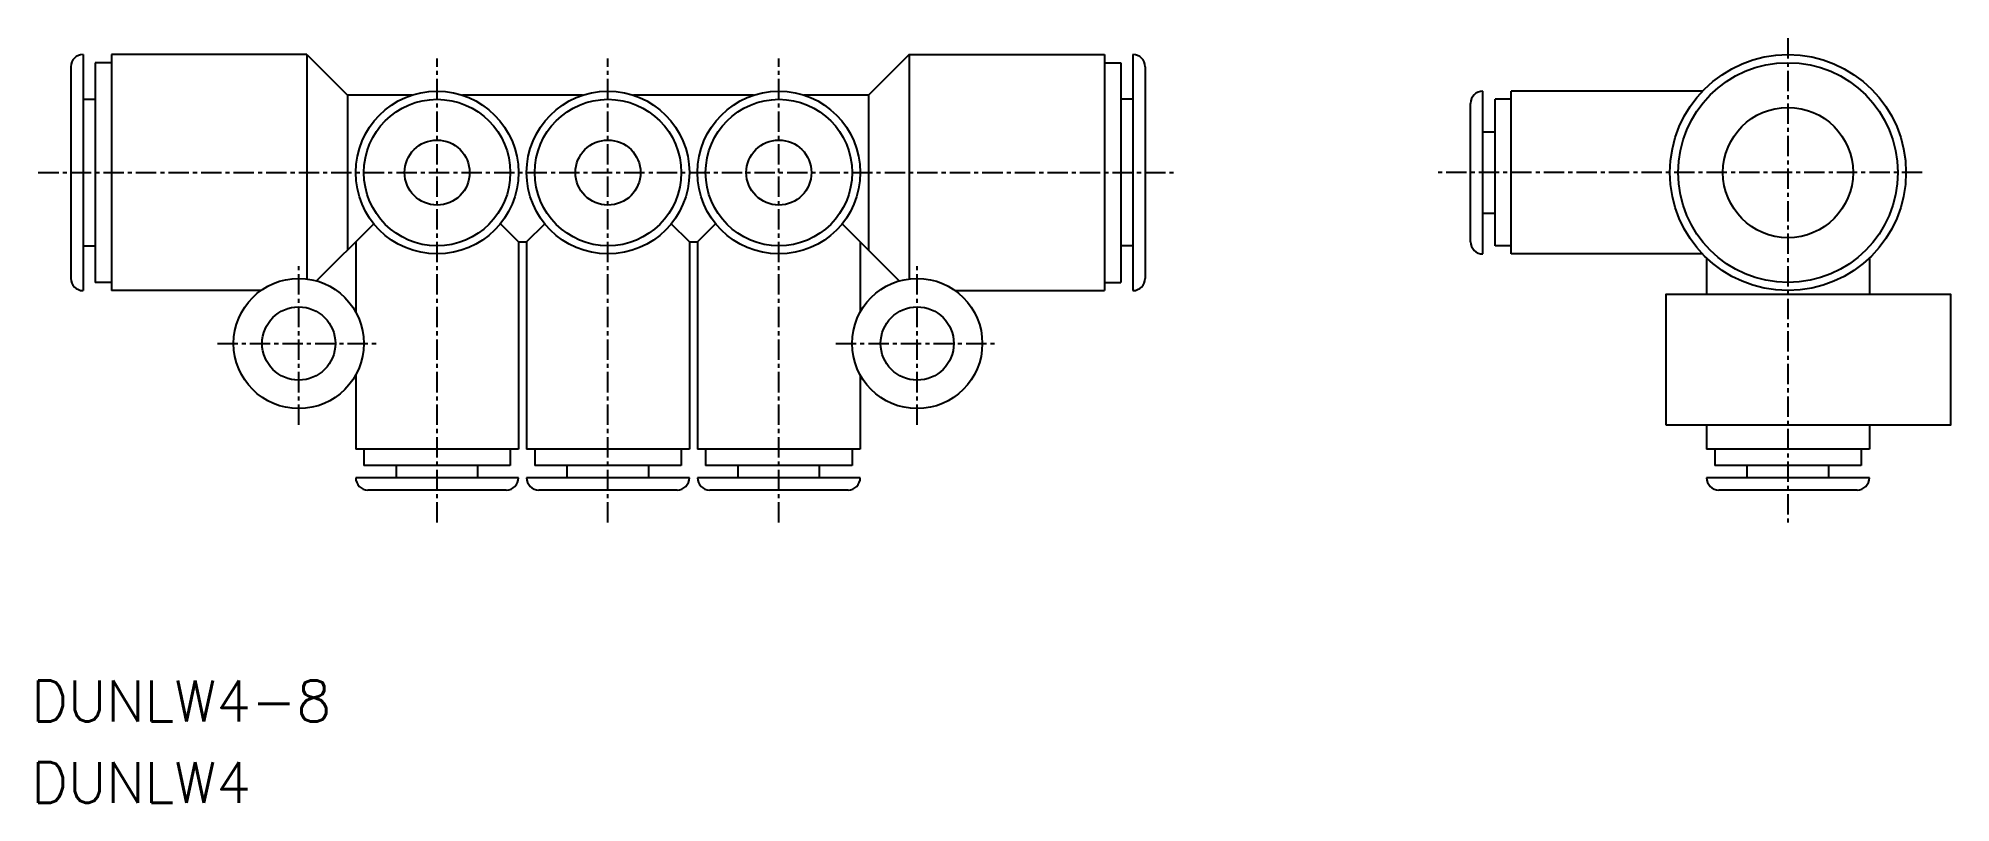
# Model space of a CAD drawing. Extents: x 84 to 202, y 71 to 118.
import ezdxf
from ezdxf.enums import TextEntityAlignment as Align

# ---------------------------------------------------------------- set-up
doc = ezdxf.new("R2010")
doc.units = 0
doc.linetypes.add('CENTER', pattern=[2, 1.25, -0.25, 0.25, -0.25])
doc.layers.get('0').update_dxf_attribs({"linetype": 'CONTINUOUS'})
doc.layers.add('CENTER', color=1, linetype='CENTER')
doc.styles.get("Standard").update_dxf_attribs({"font": 'txt.shx', "bigfont": 'extfont.shx'})

msp = doc.modelspace()

# ---------------------------------------------------------------- linework, layer by layer
at = {"color": 7, "linetype": 'CONTINUOUS'}
for p, q in [((86, 116.5), (86, 103.5)), ((86.75, 117.25), (86.75, 102.75)), ((86.75, 117.25), (86.75, 117.25)), ((87.5, 116.75), (87.5, 103.25)), ((88.5, 116.75), (87.5, 116.75)), ((88.5, 117.25), (88.5, 102.75)), ((100.5, 117.25), (88.5, 117.25)), ((100.5, 117.25), (103, 114.75)), ((100.5, 117.25), (100.5, 103.47)), ((137.5, 117.25), (135, 114.75)), ((137.5, 117.25), (137.5, 103.47)), ((137.5, 117.25), (149.5, 117.25)), ((149.5, 117.25), (149.5, 102.75)), ((149.5, 116.75), (150.5, 116.75)), ((150.5, 116.75), (150.5, 103.25)), ((151.25, 117.25), (151.25, 117.25)), ((151.25, 117.25), (151.25, 102.75)), ((152, 116.5), (152, 103.5)), ((86.75, 114.5), (87.5, 114.5)), ((103, 114.75), (103, 105.25)), ((106.94, 114.75), (103, 114.75)), ((117.44, 114.75), (110.06, 114.75)), ((127.94, 114.75), (120.56, 114.75)), ((135, 114.75), (131.06, 114.75)), ((135, 114.75), (135, 105.25)), ((151.25, 114.5), (150.5, 114.5)), ((172, 105.75), (172, 114.25)), ((172.75, 105), (172.75, 115)), ((172.75, 115), (172.75, 115)), ((173.5, 105.5), (173.5, 114.5)), ((174.5, 114.5), (173.5, 114.5)), ((186.25, 115), (174.5, 115)), ((174.5, 105), (174.5, 115)), ((172.75, 112.5), (173.5, 112.5)), ((172.75, 107.5), (173.5, 107.5)), ((101.1, 103.35), (104.61, 106.86)), ((113.5, 105.75), (112.39, 106.86)), ((114, 105.75), (115.11, 106.86)), ((124, 105.75), (122.89, 106.86)), ((124.5, 105.75), (125.61, 106.86)), ((136.9, 103.35), (133.39, 106.86)), ((86.75, 105.5), (87.5, 105.5)), ((103.5, 105.75), (103.5, 101.44)), ((113.5, 105.75), (113.5, 93)), ((113.5, 105.75), (114, 105.75)), ((114, 105.75), (114, 93)), ((124, 105.75), (124, 93)), ((124, 105.75), (124.5, 105.75)), ((124.5, 105.75), (124.5, 93)), ((134.5, 105.75), (134.5, 101.44)), ((151.25, 105.5), (150.5, 105.5)), ((172.75, 105), (172.75, 105)), ((174.5, 105.5), (173.5, 105.5)), ((186.25, 105), (174.5, 105)), ((186.5, 104.75), (186.5, 102.5)), ((196.5, 104.75), (196.5, 102.5)), ((86.75, 102.75), (86.75, 102.75)), ((88.5, 103.25), (87.5, 103.25)), ((97.67, 102.75), (88.5, 102.75)), ((140.33, 102.75), (149.5, 102.75)), ((149.5, 103.25), (150.5, 103.25)), ((151.25, 102.75), (151.25, 102.75)), ((103.5, 97.56), (103.5, 93)), ((134.5, 97.56), (134.5, 93)), ((186.5, 94.5), (186.5, 93)), ((196.5, 94.5), (196.5, 93)), ((113.5, 93), (103.5, 93)), ((104, 93), (104, 92)), ((113, 93), (113, 92)), ((124, 93), (114, 93)), ((114.5, 93), (114.5, 92)), ((123.5, 93), (123.5, 92)), ((134.5, 93), (124.5, 93)), ((125, 93), (125, 92)), ((134, 93), (134, 92)), ((196.5, 93), (186.5, 93)), ((187, 93), (187, 92)), ((196, 93), (196, 92)), ((113, 92), (104, 92)), ((106, 91.25), (106, 92)), ((111, 91.25), (111, 92)), ((123.5, 92), (114.5, 92)), ((116.5, 91.25), (116.5, 92)), ((121.5, 91.25), (121.5, 92)), ((134, 92), (125, 92)), ((127, 91.25), (127, 92)), ((132, 91.25), (132, 92)), ((196, 92), (187, 92)), ((189, 91.25), (189, 92)), ((194, 91.25), (194, 92)), ((103.5, 91.25), (103.5, 91.25)), ((113.5, 91.25), (103.5, 91.25)), ((112.75, 90.5), (104.25, 90.5)), ((113.5, 91.25), (113.5, 91.25)), ((124, 91.25), (114, 91.25)), ((114, 91.25), (114, 91.25)), ((123.25, 90.5), (114.75, 90.5)), ((124, 91.25), (124, 91.25)), ((124.5, 91.25), (124.5, 91.25)), ((134.5, 91.25), (124.5, 91.25)), ((133.75, 90.5), (125.25, 90.5)), ((134.5, 91.25), (134.5, 91.25)), ((186.5, 91.25), (186.5, 91.25)), ((196.5, 91.25), (186.5, 91.25)), ((195.75, 90.5), (187.25, 90.5)), ((196.5, 91.25), (196.5, 91.25))]:
    msp.add_line(p, q, dxfattribs=at)
at = {"color": 1, "linetype": 'CENTER'}
for p, q in [((108.5, 88.5), (108.5, 117)), ((119, 88.5), (119, 117)), ((129.5, 88.5), (129.5, 117)), ((84, 110), (154, 110)), ((100, 94.5), (100, 104.5)), ((138, 94.5), (138, 104.5)), ((95, 99.5), (105, 99.5)), ((133, 99.5), (143, 99.5))]:
    msp.add_line(p, q, dxfattribs=at)
at = {"color": 7, "linetype": 'CONTINUOUS'}
msp.add_lwpolyline([(184, 94.5), (201.5, 94.5), (201.5, 102.5), (184, 102.5)], close=True, dxfattribs=at)
for centre, radius in [((191.5, 110), 7.25), ((191.5, 110), 6.75), ((108.5, 110), 5), ((108.5, 110), 4.5), ((119, 110), 5), ((119, 110), 4.5), ((129.5, 110), 5), ((129.5, 110), 4.5), ((191.5, 110), 4), ((108.5, 110), 2), ((119, 110), 2), ((129.5, 110), 2), ((100, 99.5), 4), ((138, 99.5), 4), ((100, 99.5), 2.25), ((138, 99.5), 2.25)]:
    msp.add_circle(centre, radius, dxfattribs=at)
for centre, start, end in [((86.75, 116.5), 90, 180), ((151.25, 116.5), 0, 90), ((172.75, 114.25), 90, 180), ((172.75, 105.75), 180, 270), ((86.75, 103.5), 180, 270), ((151.25, 103.5), 270, 0), ((104.25, 91.25), 180, 270), ((112.75, 91.25), 270, 0), ((114.75, 91.25), 180, 270), ((123.25, 91.25), 270, 0), ((125.25, 91.25), 180, 270), ((133.75, 91.25), 270, 0), ((187.25, 91.25), 180, 270), ((195.75, 91.25), 270, 0)]:
    msp.add_arc(centre, 0.75, start, end, dxfattribs=at)
at = {"layer": 'CENTER', "color": 1, "linetype": 'CENTER'}
for p, q in [((191.5, 118.25), (191.5, 88.5)), ((199.75, 110), (170, 110))]:
    msp.add_line(p, q, dxfattribs=at)

# ---------------------------------------------------------------- texts
at = {"color": 7, "linetype": 'CONTINUOUS'}
for s, p in [('DUNLW4-8', (83.57, 77.54)), ('DUNLW4', (83.57, 72.54))]:
    msp.add_text(s, height=2.5, dxfattribs=at).set_placement(p, align=Align.MIDDLE_LEFT)

doc.saveas('drawing.dxf')
